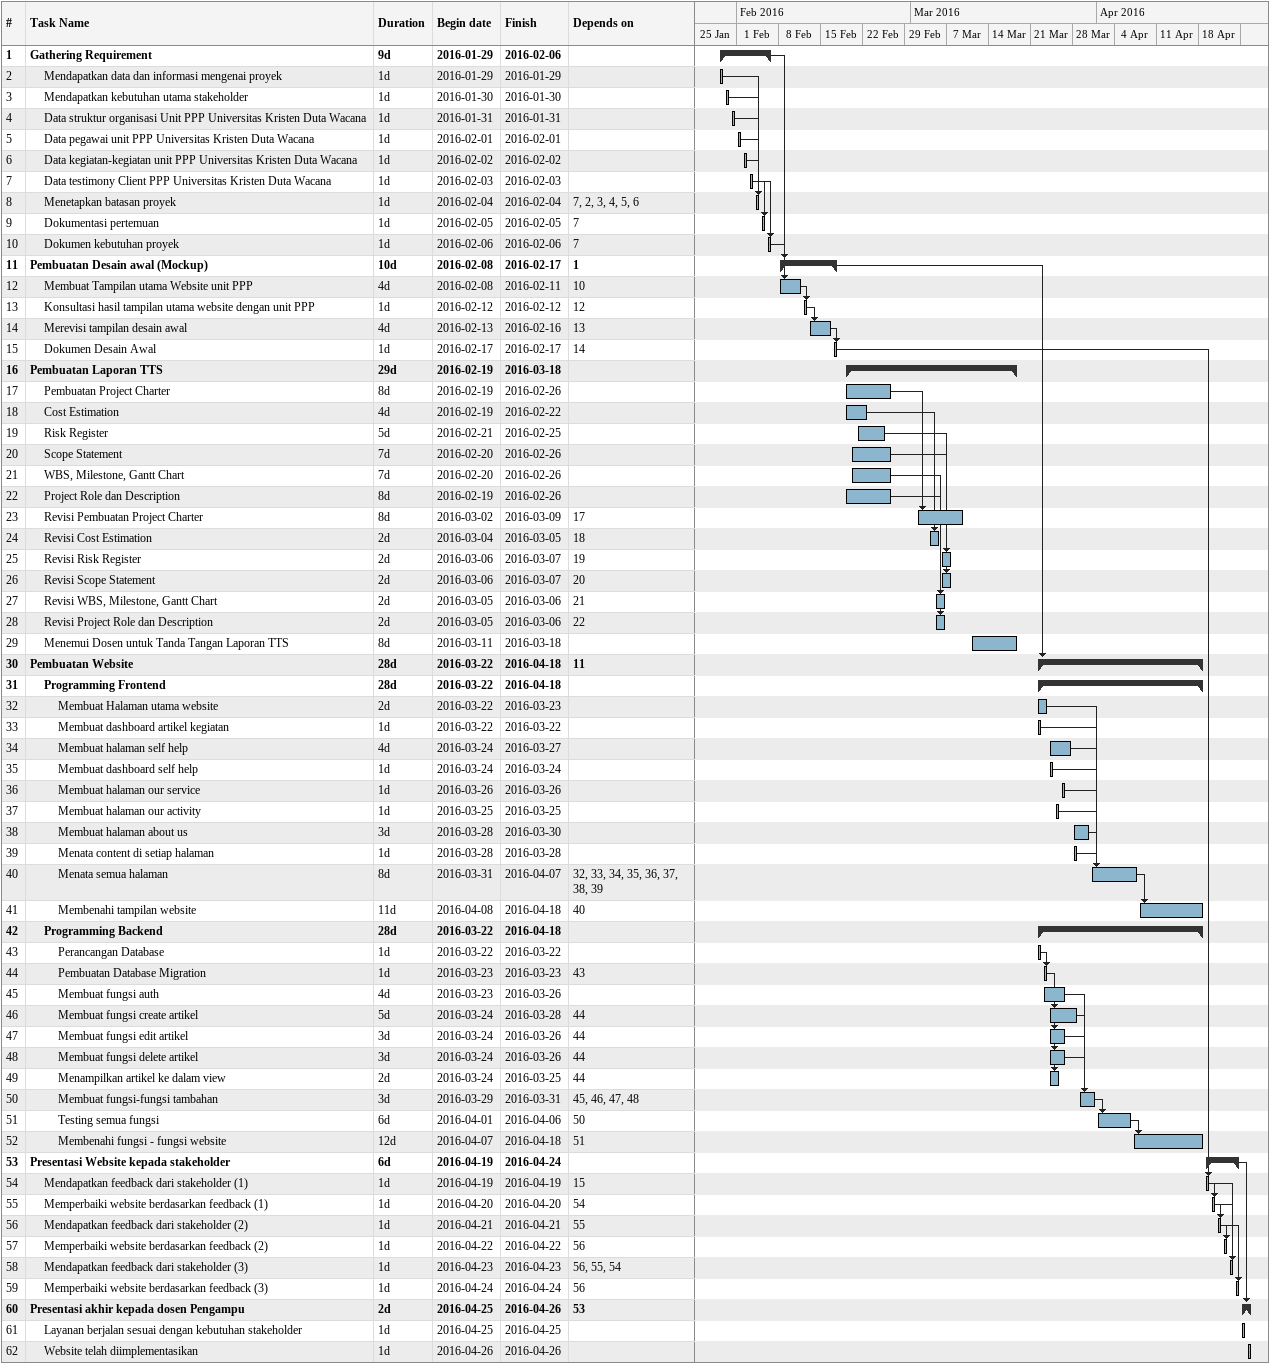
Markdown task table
| ID | Level | Task | Duration | Start | Finish | Predecessors |
|---|---|---|---|---|---|---|
| 1 | 1 | **Gathering Requirement** | 9d | 2016-01-29 | 2016-02-06 |  |
| 2 | 2 | Mendapatkan data dan informasi mengenai proyek | 1d | 2016-01-29 | 2016-01-29 |  |
| 3 | 2 | Mendapatkan kebutuhan utama stakeholder | 1d | 2016-01-30 | 2016-01-30 |  |
| 4 | 2 | Data struktur organisasi Unit PPP Universitas Kristen Duta Wacana | 1d | 2016-01-31 | 2016-01-31 |  |
| 5 | 2 | Data pegawai unit PPP Universitas Kristen Duta Wacana | 1d | 2016-02-01 | 2016-02-01 |  |
| 6 | 2 | Data kegiatan-kegiatan unit PPP Universitas Kristen Duta Wacana | 1d | 2016-02-02 | 2016-02-02 |  |
| 7 | 2 | Data testimony Client PPP Universitas Kristen Duta Wacana | 1d | 2016-02-03 | 2016-02-03 |  |
| 8 | 2 | Menetapkan batasan proyek | 1d | 2016-02-04 | 2016-02-04 | 7, 2, 3, 4, 5, 6 |
| 9 | 2 | Dokumentasi pertemuan | 1d | 2016-02-05 | 2016-02-05 | 7 |
| 10 | 2 | Dokumen kebutuhan proyek | 1d | 2016-02-06 | 2016-02-06 | 7 |
| 11 | 1 | **Pembuatan Desain awal (Mockup)** | 10d | 2016-02-08 | 2016-02-17 | 1 |
| 12 | 2 | Membuat Tampilan utama Website unit PPP | 4d | 2016-02-08 | 2016-02-11 | 10 |
| 13 | 2 | Konsultasi hasil tampilan utama website dengan unit PPP | 1d | 2016-02-12 | 2016-02-12 | 12 |
| 14 | 2 | Merevisi tampilan desain awal | 4d | 2016-02-13 | 2016-02-16 | 13 |
| 15 | 2 | Dokumen Desain Awal | 1d | 2016-02-17 | 2016-02-17 | 14 |
| 16 | 1 | **Pembuatan Laporan TTS** | 29d | 2016-02-19 | 2016-03-18 |  |
| 17 | 2 | Pembuatan Project Charter | 8d | 2016-02-19 | 2016-02-26 |  |
| 18 | 2 | Cost Estimation | 4d | 2016-02-19 | 2016-02-22 |  |
| 19 | 2 | Risk Register | 5d | 2016-02-21 | 2016-02-25 |  |
| 20 | 2 | Scope Statement | 7d | 2016-02-20 | 2016-02-26 |  |
| 21 | 2 | WBS, Milestone, Gantt Chart | 7d | 2016-02-20 | 2016-02-26 |  |
| 22 | 2 | Project Role dan Description | 8d | 2016-02-19 | 2016-02-26 |  |
| 23 | 2 | Revisi Pembuatan Project Charter | 8d | 2016-03-02 | 2016-03-09 | 17 |
| 24 | 2 | Revisi Cost Estimation | 2d | 2016-03-04 | 2016-03-05 | 18 |
| 25 | 2 | Revisi Risk Register | 2d | 2016-03-06 | 2016-03-07 | 19 |
| 26 | 2 | Revisi Scope Statement | 2d | 2016-03-06 | 2016-03-07 | 20 |
| 27 | 2 | Revisi WBS, Milestone, Gantt Chart | 2d | 2016-03-05 | 2016-03-06 | 21 |
| 28 | 2 | Revisi Project Role dan Description | 2d | 2016-03-05 | 2016-03-06 | 22 |
| 29 | 2 | Menemui Dosen untuk Tanda Tangan Laporan TTS | 8d | 2016-03-11 | 2016-03-18 |  |
| 30 | 1 | **Pembuatan Website** | 28d | 2016-03-22 | 2016-04-18 | 11 |
| 31 | 2 | **Programming Frontend** | 28d | 2016-03-22 | 2016-04-18 |  |
| 32 | 3 | Membuat Halaman utama website | 2d | 2016-03-22 | 2016-03-23 |  |
| 33 | 3 | Membuat dashboard artikel kegiatan | 1d | 2016-03-22 | 2016-03-22 |  |
| 34 | 3 | Membuat halaman self help | 4d | 2016-03-24 | 2016-03-27 |  |
| 35 | 3 | Membuat dashboard self help | 1d | 2016-03-24 | 2016-03-24 |  |
| 36 | 3 | Membuat halaman our service | 1d | 2016-03-26 | 2016-03-26 |  |
| 37 | 3 | Membuat halaman our activity | 1d | 2016-03-25 | 2016-03-25 |  |
| 38 | 3 | Membuat halaman about us | 3d | 2016-03-28 | 2016-03-30 |  |
| 39 | 3 | Menata content di setiap halaman | 1d | 2016-03-28 | 2016-03-28 |  |
| 40 | 3 | Menata semua halaman | 8d | 2016-03-31 | 2016-04-07 | 32, 33, 34, 35, 36, 37, 38, 39 |
| 41 | 3 | Membenahi tampilan website | 11d | 2016-04-08 | 2016-04-18 | 40 |
| 42 | 2 | **Programming Backend** | 28d | 2016-03-22 | 2016-04-18 |  |
| 43 | 3 | Perancangan Database | 1d | 2016-03-22 | 2016-03-22 |  |
| 44 | 3 | Pembuatan Database Migration | 1d | 2016-03-23 | 2016-03-23 | 43 |
| 45 | 3 | Membuat fungsi auth | 4d | 2016-03-23 | 2016-03-26 |  |
| 46 | 3 | Membuat fungsi create artikel | 5d | 2016-03-24 | 2016-03-28 | 44 |
| 47 | 3 | Membuat fungsi edit artikel | 3d | 2016-03-24 | 2016-03-26 | 44 |
| 48 | 3 | Membuat fungsi delete artikel | 3d | 2016-03-24 | 2016-03-26 | 44 |
| 49 | 3 | Menampilkan artikel ke dalam view | 2d | 2016-03-24 | 2016-03-25 | 44 |
| 50 | 3 | Membuat fungsi-fungsi tambahan | 3d | 2016-03-29 | 2016-03-31 | 45, 46, 47, 48 |
| 51 | 3 | Testing semua fungsi | 6d | 2016-04-01 | 2016-04-06 | 50 |
| 52 | 3 | Membenahi fungsi - fungsi website | 12d | 2016-04-07 | 2016-04-18 | 51 |
| 53 | 1 | **Presentasi Website kepada stakeholder** | 6d | 2016-04-19 | 2016-04-24 |  |
| 54 | 2 | Mendapatkan feedback dari stakeholder (1) | 1d | 2016-04-19 | 2016-04-19 | 15 |
| 55 | 2 | Memperbaiki website berdasarkan feedback (1) | 1d | 2016-04-20 | 2016-04-20 | 54 |
| 56 | 2 | Mendapatkan feedback dari stakeholder (2) | 1d | 2016-04-21 | 2016-04-21 | 55 |
| 57 | 2 | Memperbaiki website berdasarkan feedback (2) | 1d | 2016-04-22 | 2016-04-22 | 56 |
| 58 | 2 | Mendapatkan feedback dari stakeholder (3) | 1d | 2016-04-23 | 2016-04-23 | 56, 55, 54 |
| 59 | 2 | Memperbaiki website berdasarkan feedback (3) | 1d | 2016-04-24 | 2016-04-24 | 56 |
| 60 | 1 | **Presentasi akhir kepada dosen Pengampu** | 2d | 2016-04-25 | 2016-04-26 | 53 |
| 61 | 2 | Layanan berjalan sesuai dengan kebutuhan stakeholder | 1d | 2016-04-25 | 2016-04-25 |  |
| 62 | 2 | Website telah diimplementasikan | 1d | 2016-04-26 | 2016-04-26 |  |
